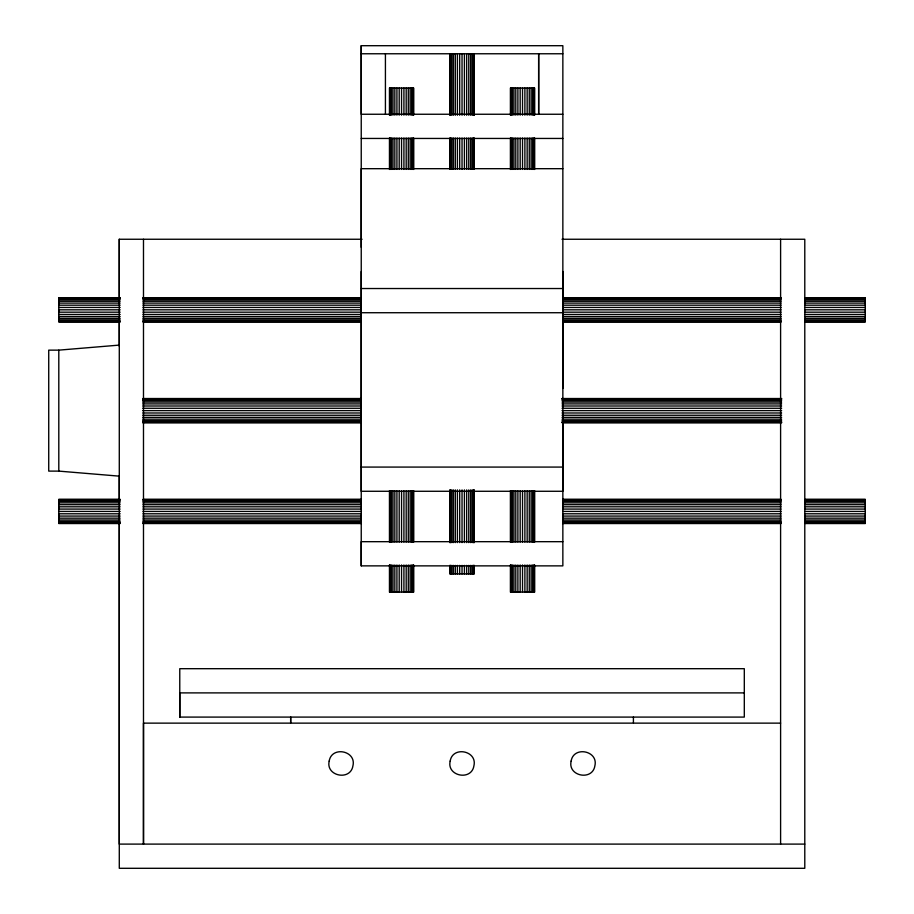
<?xml version="1.0" encoding="UTF-8"?>
<svg xmlns="http://www.w3.org/2000/svg" width="914" height="914" viewBox="0 0 914 914"><rect width="100%" height="100%" fill="white"/><g stroke="black" fill="none" stroke-linecap="round" stroke-linejoin="round"><path stroke-width="1.37" d="M119.288 523.139L119.288 844.102L804.788 844.102M119.288 498.884L119.288 476.057M119.288 346.246L119.288 320.563M119.288 297.736L119.288 239.251L362.07 239.251M179.772 717.09L179.772 668.694L744.304 668.694L744.304 717.09L179.772 717.09L179.772 692.892L744.304 692.892M361.236 565.869L361.236 45.7L562.853 45.7L562.853 114.25L562.853 565.869L361.236 565.869L361.236 541.682L562.853 541.682M361.236 271.515L361.236 491.275L562.853 491.275L562.853 412.648M361.236 247.317L361.236 168.69L562.853 168.69M361.236 45.7L361.236 114.25L562.853 114.25M562.853 388.45L562.853 271.515M780.602 844.102L780.602 239.251M119.288 476.148L58.804 471.11L48.728 471.11L48.728 350.142L58.804 350.142L119.288 345.104M361.236 53.766L562.853 53.766M361.236 138.448L562.853 138.448M562.007 239.251L804.788 239.251L804.788 868.3L119.288 868.3L119.288 239.251M361.236 288.527L562.853 288.527M120.18 297.724L58.804 297.724L58.804 321.911L120.18 321.911M143.018 297.724L361.407 297.724M562.67 297.724L781.059 297.724M805.325 297.724L865.272 297.724L865.272 321.911L805.325 321.911M58.804 297.953L120.18 297.953M143.018 297.953L361.407 297.953M562.67 297.953L781.059 297.953M805.325 297.953L865.272 297.953M58.804 298.638L120.18 298.638M143.018 298.638L361.407 298.638M562.67 298.638L781.059 298.638M805.325 298.638L865.272 298.638M58.804 299.758L120.18 299.758M143.018 299.758L361.407 299.758M562.67 299.758L781.059 299.758M805.325 299.758L865.272 299.758M58.804 301.266L120.18 301.266M143.018 301.266L361.407 301.266M562.67 301.266L781.059 301.266M805.325 301.266L865.272 301.266M58.804 303.094L120.18 303.094M143.018 303.094L361.407 303.094M562.67 303.094L781.059 303.094M805.325 303.094L865.272 303.094M58.804 305.185L120.18 305.185M143.018 305.185L361.407 305.185M562.67 305.185L781.059 305.185M805.325 305.185L865.272 305.185M58.804 307.458L120.18 307.458M143.018 307.458L361.407 307.458M562.67 307.458L781.059 307.458M805.325 307.458L865.272 307.458M58.804 309.823L120.18 309.823M143.018 309.823L361.407 309.823M562.67 309.823L781.059 309.823M805.325 309.823L865.272 309.823M58.804 312.177L120.18 312.177M143.018 312.177L361.407 312.177M562.67 312.177L781.059 312.177M805.325 312.177L865.272 312.177M361.236 312.725L562.853 312.725M58.804 314.45L120.18 314.45M143.018 314.45L361.407 314.45M562.67 314.45L781.059 314.45M805.325 314.45L865.272 314.45M58.804 316.541L120.18 316.541M143.018 316.541L361.407 316.541M562.67 316.541L781.059 316.541M805.325 316.541L865.272 316.541M58.804 318.369L120.18 318.369M143.018 318.369L361.407 318.369M562.67 318.369L781.059 318.369M805.325 318.369L865.272 318.369M58.804 319.877L120.18 319.877M143.018 319.877L361.407 319.877M562.67 319.877L781.059 319.877M805.325 319.877L865.272 319.877M58.804 320.997L120.18 320.997M143.018 320.997L361.407 320.997M562.67 320.997L781.059 320.997M805.325 320.997L865.272 320.997M58.804 321.682L120.18 321.682M143.018 321.682L361.407 321.682M562.67 321.682L781.059 321.682M805.325 321.682L865.272 321.682M143.018 321.911L361.407 321.911M562.67 321.911L781.059 321.911M142.79 398.527L360.961 398.527M562.03 398.527L781.63 398.527M142.79 398.767L360.961 398.767M562.03 398.767L781.63 398.767M142.79 399.452L360.961 399.452M562.03 399.452L781.63 399.452M142.79 400.572L360.961 400.572M562.03 400.572L781.63 400.572M142.79 402.069L360.961 402.069M562.03 402.069L781.63 402.069M142.79 403.908L360.961 403.908M562.03 403.908L781.63 403.908M142.79 405.999L360.961 405.999M562.03 405.999L781.63 405.999M142.79 408.272L360.961 408.272M562.03 408.272L781.63 408.272M142.79 410.626L360.961 410.626M562.03 410.626L781.63 410.626M142.79 412.991L360.961 412.991M562.03 412.991L781.63 412.991M142.79 415.253L360.961 415.253M562.03 415.253L781.63 415.253M142.79 417.344L360.961 417.344M562.03 417.344L781.63 417.344M142.79 419.183L360.961 419.183M562.03 419.183L781.63 419.183M142.79 420.691L360.961 420.691M562.03 420.691L781.63 420.691M142.79 421.8L360.961 421.8M562.03 421.8L781.63 421.8M142.79 422.497L360.961 422.497M562.03 422.497L781.63 422.497M142.79 422.725L360.961 422.725M562.03 422.725L781.63 422.725M361.156 467.077L562.853 467.077M120.18 499.341L58.804 499.341L58.804 523.539L120.18 523.539M143.018 499.341L361.407 499.341M562.67 499.341L781.059 499.341M805.325 499.341L865.272 499.341L865.272 523.539L805.325 523.539M58.804 499.57L120.18 499.57M143.018 499.57L361.407 499.57M562.67 499.57L781.059 499.57M805.325 499.57L865.272 499.57M58.804 500.266L120.18 500.266M143.018 500.266L361.407 500.255M562.67 500.255L781.059 500.255M805.325 500.255L865.272 500.255M58.804 501.375L120.18 501.375M143.018 501.375L361.407 501.375M562.67 501.375L781.059 501.375M805.325 501.375L865.272 501.375M58.804 502.883L120.18 502.883M143.018 502.883L361.407 502.883M562.67 502.883L781.059 502.883M805.325 502.883L865.272 502.883M58.804 504.711L120.18 504.711M143.018 504.711L361.407 504.711M562.67 504.711L781.059 504.711M805.325 504.711L865.272 504.711M58.804 506.813L120.18 506.813M143.018 506.813L361.407 506.813M562.67 506.813L781.059 506.802M805.325 506.802L865.272 506.802M58.804 509.075L120.18 509.075M143.018 509.075L361.407 509.075M562.67 509.075L781.059 509.075M805.325 509.075L865.272 509.075M58.804 511.44L120.18 511.44M143.018 511.44L361.407 511.44M562.67 511.44L781.059 511.44M805.325 511.44L865.272 511.44M58.804 513.794L120.18 513.794M143.018 513.794L361.407 513.794M562.67 513.794L781.059 513.794M805.325 513.794L865.272 513.794M58.804 516.067L120.18 516.067M143.018 516.067L361.407 516.067M562.67 516.067L781.059 516.067M805.325 516.067L865.272 516.067M58.804 518.158L120.18 518.158M143.018 518.158L361.407 518.158M562.67 518.158L781.059 518.158M805.325 518.158L865.272 518.158M58.804 519.986L120.18 519.986M143.018 519.986L361.407 519.986M562.67 519.986L781.059 519.986M805.325 519.986L865.272 519.986M58.804 521.494L120.18 521.494M143.018 521.494L361.407 521.494M562.67 521.494L781.059 521.494M805.325 521.494L865.272 521.494M58.804 522.614L120.18 522.614M143.018 522.614L361.407 522.614M562.67 522.614L781.059 522.614M805.325 522.614L865.272 522.614M58.804 523.299L120.18 523.299M143.018 523.299L361.407 523.299M562.67 523.299L781.059 523.299M805.325 523.299L865.272 523.299M143.018 523.539L361.407 523.539M562.67 523.539L781.059 523.539M780.602 723.134L143.487 723.134L143.487 844.102L143.487 239.251M633.413 717.09L633.413 722.746M534.621 115.164L534.621 88.041L510.423 88.041L510.423 115.164M534.621 138.014L534.621 169.433M534.621 490.704L534.621 542.105M534.621 564.955L534.621 592.089L510.423 592.089L510.423 564.955M534.393 88.041L534.393 115.164M534.393 138.014L534.393 169.433M534.393 490.704L534.393 542.105M534.393 564.955L534.393 592.089M533.696 88.041L533.696 115.164M533.696 138.014L533.696 169.433M533.707 490.704L533.707 542.105M533.707 564.955L533.707 592.089M532.588 88.041L532.588 115.164M532.588 138.014L532.588 169.433M532.588 490.704L532.588 542.105M532.588 564.955L532.588 592.089M531.08 88.041L531.08 115.164M531.08 138.014L531.08 169.433M531.08 490.704L531.08 542.105M531.08 564.955L531.08 592.089M529.252 88.041L529.252 115.164M529.252 138.014L529.252 169.433M529.252 490.704L529.252 542.105M529.252 564.955L529.252 592.089M527.149 88.041L527.149 115.164M527.149 138.014L527.149 169.433M527.149 490.704L527.149 542.105M527.149 564.955L527.149 592.089M524.887 88.041L524.887 115.164M524.887 138.014L524.887 169.433M524.887 490.704L524.887 542.105M524.887 564.955L524.887 592.089M522.522 88.041L522.522 115.164M522.522 138.014L522.522 169.433M522.522 490.704L522.522 542.105M522.522 564.955L522.522 592.089M520.169 88.041L520.169 115.164M520.169 138.014L520.169 169.433M520.169 490.704L520.169 542.105M520.169 564.955L520.169 592.089M517.895 88.041L517.895 115.164M517.895 138.014L517.895 169.433M517.895 490.704L517.895 542.105M517.895 564.955L517.895 592.089M515.804 88.041L515.804 115.164M515.804 138.014L515.804 169.433M515.804 490.704L515.804 542.105M515.804 564.955L515.804 592.089M513.976 88.041L513.976 115.164M513.976 138.014L513.976 169.433M513.976 490.704L513.976 542.105M513.976 564.955L513.976 592.089M512.468 88.041L512.468 115.164M512.468 138.014L512.468 169.433M512.468 490.704L512.468 542.105M512.468 564.955L512.468 592.089M511.349 88.041L511.349 115.164M511.349 138.014L511.349 169.433M511.349 490.704L511.349 542.105M511.349 564.955L511.349 592.089M510.663 88.041L510.663 115.164M510.663 138.014L510.663 169.433M510.663 490.704L510.663 542.105M510.663 564.955L510.663 592.089M510.423 138.014L510.423 169.433M510.423 490.704L510.423 542.105M474.138 54.006L474.138 115.255M474.138 138.048L474.138 169.387M474.138 489.893L474.138 542.596M474.138 565.389L474.138 573.935L449.939 573.935L449.939 565.389M473.909 54.006L473.909 115.255M473.909 138.048L473.909 169.387M473.909 489.893L473.909 542.596M473.909 565.389L473.909 573.935M473.212 54.006L473.212 115.255M473.212 138.048L473.212 169.387M473.212 489.893L473.212 542.596M473.212 565.389L473.212 573.935M472.104 54.006L472.104 115.255M472.104 138.048L472.104 169.387M472.104 489.893L472.104 542.596M472.104 565.389L472.104 573.935M470.596 54.006L470.596 115.255M470.596 138.048L470.596 169.387M470.596 489.893L470.596 542.596M470.596 565.389L470.596 573.935M468.756 54.006L468.756 115.255M468.756 138.048L468.756 169.387M468.756 489.893L468.756 542.596M468.756 565.389L468.756 573.935M466.666 54.006L466.666 115.255M466.666 138.048L466.666 169.387M466.666 489.893L466.666 542.596M466.666 565.389L466.666 573.935M464.403 54.006L464.403 115.255M464.403 138.048L464.403 169.387M464.403 489.893L464.403 542.596M464.403 565.389L464.403 573.935M462.038 54.006L462.038 115.255M462.038 138.048L462.038 169.387M462.038 489.893L462.038 542.596M462.038 565.389L462.038 573.935M459.685 54.006L459.685 115.255M459.685 138.048L459.685 169.387M459.685 489.893L459.685 542.596M459.685 565.389L459.685 573.935M457.411 54.006L457.411 115.255M457.411 138.048L457.411 169.387M457.411 489.893L457.411 542.596M457.411 565.389L457.411 573.935M455.321 54.006L455.321 115.255M455.321 138.048L455.321 169.387M455.321 489.893L455.321 542.596M455.321 565.389L455.321 573.935M453.481 54.006L453.481 115.255M453.481 138.048L453.481 169.387M453.481 489.893L453.481 542.596M453.481 565.389L453.481 573.935M451.984 54.006L451.984 115.255M451.984 138.048L451.984 169.387M451.984 489.893L451.984 542.596M451.984 565.389L451.984 573.935M450.865 54.006L450.865 115.255M450.865 138.048L450.865 169.387M450.865 489.893L450.865 542.596M450.865 565.389L450.865 573.935M450.179 54.006L450.179 115.255M450.179 138.048L450.179 169.387M450.179 489.893L450.179 542.596M450.179 565.389L450.179 573.935M449.939 54.006L449.939 115.255M449.939 138.048L449.939 169.387M449.939 489.893L449.939 542.596M413.654 115.164L413.654 88.041L389.455 88.041L389.455 115.164M413.654 138.014L413.654 169.433M413.654 490.704L413.654 542.105M413.654 564.955L413.654 592.089L389.455 592.089L389.455 564.955M413.425 88.041L413.425 115.164M413.425 138.014L413.425 169.433M413.425 490.704L413.425 542.105M413.425 564.955L413.425 592.089M412.728 88.041L412.728 115.164M412.728 138.014L412.728 169.433M412.728 490.704L412.728 542.105M412.728 564.955L412.728 592.089M411.608 88.041L411.608 115.164M411.608 138.014L411.608 169.433M411.608 490.704L411.608 542.105M411.608 564.955L411.608 592.089M410.112 88.041L410.112 115.164M410.112 138.014L410.112 169.433M410.112 490.704L410.112 542.105M410.112 564.955L410.112 592.089M408.272 88.041L408.272 115.164M408.272 138.014L408.272 169.433M408.272 490.704L408.272 542.105M408.272 564.955L408.272 592.089M406.182 88.041L406.182 115.164M406.182 138.014L406.182 169.433M406.182 490.704L406.182 542.105M406.182 564.955L406.182 592.089M403.919 88.041L403.919 115.164M403.919 138.014L403.919 169.433M403.919 490.704L403.919 542.105M403.919 564.955L403.919 592.089M401.554 88.041L401.554 115.164M401.554 138.014L401.554 169.433M401.554 490.704L401.554 542.105M401.554 564.955L401.554 592.089M399.19 88.041L399.19 115.164M399.19 138.014L399.19 169.433M399.19 490.704L399.19 542.105M399.19 564.955L399.19 592.089M396.927 88.041L396.927 115.164M396.927 138.014L396.927 169.433M396.927 490.704L396.927 542.105M396.927 564.955L396.927 592.089M394.837 88.041L394.837 115.164M394.837 138.014L394.837 169.433M394.837 490.704L394.837 542.105M394.837 564.955L394.837 592.089M392.997 88.041L392.997 115.164M392.997 138.014L392.997 169.433M392.997 490.704L392.997 542.105M392.997 564.955L392.997 592.089M391.5 88.041L391.5 115.164M391.5 138.014L391.5 169.433M391.5 490.704L391.5 542.105M391.5 564.955L391.5 592.089M390.381 88.041L390.381 115.164M390.381 138.014L390.381 169.433M390.381 490.704L390.381 542.105M390.381 564.955L390.381 592.089M389.695 88.041L389.695 115.164M389.695 138.014L389.695 169.433M389.695 490.704L389.695 542.105M389.695 564.955L389.695 592.089M389.455 138.014L389.455 169.433M389.455 490.704L389.455 542.105M385.422 53.766L385.422 114.25M58.804 350.142L58.804 471.11M290.663 717.09L290.663 722.746L290.663 717.09M538.654 53.766L538.654 114.25L538.654 53.766M329.2 761.099C325.521 776.237 350.542 781.219 352.93 765.818C356.62 750.68 331.599 745.698 329.2 761.099M450.179 761.099C446.489 776.237 471.51 781.219 473.909 765.818C477.588 750.68 452.567 745.698 450.179 761.099M571.147 761.099C567.468 776.237 592.489 781.219 594.877 765.818C598.556 750.68 573.535 745.698 571.147 761.099"/></g></svg>
